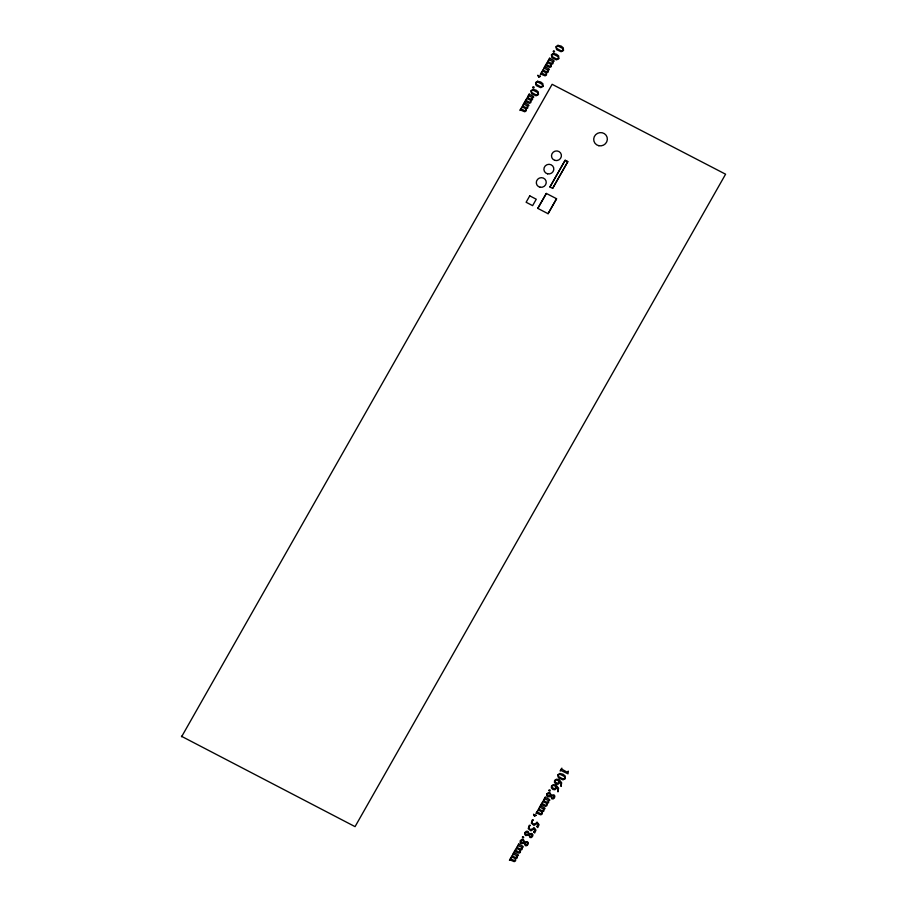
<?xml version="1.0" encoding="UTF-8"?>
<svg xmlns="http://www.w3.org/2000/svg" width="907" height="907" viewBox="0 0 907 907"><rect width="100%" height="100%" fill="white"/><g stroke="black" fill="none" stroke-linecap="round" stroke-linejoin="round"><path stroke-width="1.36" d="M181.604 736.733L552.136 84.306L725.589 174.201L355.056 826.64L181.411 736.246M537.794 208.383L546.297 193.406L556.592 198.746L548.089 213.723L537.794 208.383L546.32 193.497M549.948 186.989L565.129 160.256L567.839 161.661L552.658 188.395L549.948 186.989L565.152 160.335L567.759 161.684L552.624 188.316M548.066 213.644L556.513 198.769M556.547 786.97L556.218 788.637L554.823 789.748L552.805 789.441L551.388 787.9L551.513 785.87L553.372 784.623L556.161 785.088L558.576 788.262C556.841 796.493 559.551 788.285 556.547 786.97M559.63 781.528L559.302 783.194L557.907 784.306L555.889 784.011L554.472 782.469L554.596 780.428L556.456 779.192L559.245 779.646L561.66 782.82C559.925 791.051 562.635 782.854 559.63 781.528M533.792 832.002L534.677 833.034L535.98 830.109L533.951 827.513L532.568 829.032L529.733 829.463L528.713 826.957L530.357 825.347L529.246 825.313L528.259 828.624L530.89 830.812L534.382 828.794L535.062 829.735L533.792 832.002M536.887 826.56L537.76 827.592L539.064 824.667L537.035 822.082L535.652 823.601L532.817 824.021L531.797 821.527L533.441 819.917L532.33 819.883L531.343 823.193L533.974 825.381L537.466 823.363L538.157 824.293L536.887 826.56M568.201 771.301L568.009 773.841L560.821 770.394C558.61 773.331 562.93 765.576 561.637 769.079L567.136 772.186L568.201 771.301M556.104 786.562L555.98 787.911L554.336 788.693L551.83 787.31L551.807 786.108L553.304 785.371L556.104 786.562M559.188 781.12L559.063 782.469L557.42 783.263L554.914 781.868L554.891 780.678L556.388 779.941L559.188 781.12M532.931 87.151L533.214 88.07L534.155 87.775L533.894 86.857L532.931 87.151M553.338 51.223L553.61 52.141L554.562 51.858L554.29 50.939L553.338 51.223M522.455 837.014L522.727 837.932L523.668 837.649L523.407 836.73L522.455 837.014M549.018 790.224L549.291 791.142L550.243 790.859L549.982 789.94L549.018 790.224M540.425 76.347L538.849 77.299L537.851 75.202L538.815 76.732L539.552 75.939L540.425 76.347M536.105 815.348L534.529 816.3L533.543 814.203L534.495 815.733L535.243 814.939L536.105 815.348M523.022 105.212L522.908 105.983L525.232 107.366L527.386 107.377L527.409 105.858L523.827 104.18C521.967 106.368 525.334 100.405 524.507 102.922C526.355 103.693 531.219 105.518 527.806 106.006L527.693 108.137L526.117 108.806L526.071 111.005L524.722 111.776L520.516 110.03C518.634 112.162 522.024 106.164 521.208 108.863L524.87 110.801L525.743 110.257L525.754 108.749L522.999 107.321L521.502 107.57L523.022 105.212M527.829 96.754L527.704 97.525L530.039 98.908L532.182 98.931L532.205 97.4L528.622 95.723C526.774 97.911 530.13 91.947 529.314 94.464C531.162 95.246 536.026 97.06 532.602 97.548L532.5 99.691L530.912 100.36L530.867 102.548L529.518 103.33L525.323 101.584C523.441 103.715 526.831 97.707 526.015 100.405L529.665 102.344L530.55 101.811L530.55 100.303L527.795 98.874L526.298 99.124L527.829 96.754M543.429 69.283L543.304 70.054L545.64 71.438L547.783 71.46L547.805 69.93L544.223 68.252C542.375 70.44 545.731 64.476 544.914 66.993C546.785 67.776 551.615 69.601 548.202 70.077L548.1 72.22L546.513 72.889L546.467 75.088L545.118 75.859L540.923 74.113C539.041 76.245 542.431 70.236 541.615 72.934L545.266 74.884L546.15 74.34L546.15 72.832L543.395 71.404L541.898 71.653L543.429 69.283M548.225 60.837L548.111 61.608L550.436 62.991L552.59 63.002L552.612 61.483L549.018 59.805C547.17 61.993 550.526 56.03 549.71 58.547C551.558 59.318 556.422 61.143 553.009 61.631L552.896 63.762L551.309 64.431L551.275 66.63L549.914 67.401L545.719 65.655C543.837 67.787 547.227 61.789 546.411 64.488L550.073 66.426L550.946 65.882L550.946 64.374L548.191 62.946L546.706 63.195L548.225 60.837M512.546 855.074L512.421 855.845L514.745 857.24L516.899 857.251L516.922 855.72L513.339 854.043C511.48 856.231 514.847 850.267 514.02 852.784C515.868 853.566 520.743 855.392 517.319 855.868L517.217 858.011L515.63 858.68L515.584 860.879L514.235 861.65L510.029 859.904C508.158 862.035 511.548 856.027 510.72 858.725L514.382 860.675L515.267 860.131L515.267 858.623L512.512 857.194L511.015 857.444L512.546 855.074M517.341 846.628L517.228 847.399L519.552 848.782L521.695 848.793L521.718 847.274L518.135 845.596C516.491 847.807 519.654 841.787 518.827 844.338C520.697 845.109 525.527 846.945 522.115 847.421L522.013 849.553L520.425 850.222L520.38 852.421L519.031 853.192L514.836 851.446C512.954 853.578 516.344 847.58 515.527 850.278L519.189 852.217L520.062 851.673L520.062 850.165L517.307 848.737L515.822 848.986L517.341 846.628M527.851 843.317L526.808 845.041L525.765 844.905L524.745 843.057L526.117 842.49L527.851 843.317M532.477 835.166L531.434 836.889L530.391 836.753L529.371 834.905L530.742 834.338L532.477 835.166M539.109 808.296L538.996 809.067L541.32 810.45L543.474 810.461L543.497 808.931L539.903 807.253C538.055 809.441 541.411 803.489 540.595 805.994C542.443 806.777 547.306 808.602 543.894 809.089L543.781 811.221L542.205 811.89L542.159 814.089L540.799 814.86L536.604 813.114C534.722 815.246 538.112 809.237 537.295 811.946L540.957 813.885L541.83 813.341L541.83 811.833L539.087 810.404L537.59 810.654L539.109 808.296M543.917 799.838L543.792 800.609L546.116 801.992L548.27 802.003L548.293 800.484L544.71 798.806C542.862 800.994 546.218 795.031 545.402 797.548C547.25 798.319 552.114 800.144 548.69 800.632L548.588 802.763L547 803.432L546.955 805.631L545.606 806.414L541.411 804.668C539.529 806.799 542.919 800.79 542.103 803.489L545.753 805.427L546.638 804.894L546.638 803.375L543.883 801.947L542.386 802.207L543.917 799.838M554.415 796.527L553.383 798.251L552.34 798.115L551.32 796.267L552.692 795.7L554.415 796.527M520.675 840.857L521.174 842.716L524.189 842.081L523.033 840.358L520.675 840.857M525.3 832.705L525.811 834.565L528.815 833.941L527.67 832.218L525.3 832.705M547.25 794.067L547.749 795.927L550.764 795.292L549.608 793.58L547.25 794.067M520.403 840.642L520.051 842.456L521.026 843.714L524.348 843.261L525.3 845.653L526.672 845.721L527.908 844.598L528.271 842.83L527.398 841.628L524.586 841.911L523.362 839.463L521.729 839.417L520.403 840.642M525.028 832.501L524.688 834.315L525.663 835.562L528.985 835.109L529.926 837.501L531.298 837.569L532.545 836.447L532.897 834.678L532.024 833.476L529.212 833.76L527.999 831.311L526.366 831.266L525.028 832.501M546.978 793.863L546.626 795.677L547.601 796.924L550.923 796.471L551.875 798.863L553.247 798.931L554.483 797.809L554.846 796.04L553.973 794.838L551.161 795.122L549.937 792.673L548.304 792.627L546.978 793.863M529.756 195.844L526.117 202.261L532.624 205.64L536.264 199.223L529.756 195.844M557.952 45.35L556.014 46.574L556.581 49.647L561.116 51.733L563.496 50.509L563.27 47.799L561.161 46.076L557.952 45.35M553.327 53.502L551.388 54.715L551.944 57.787L556.49 59.885L558.859 58.66L558.644 55.951L556.524 54.227L553.327 53.502M537.556 81.267L535.618 82.492L536.173 85.564L540.719 87.65L543.089 86.426L542.874 83.716L540.753 81.993L537.556 81.267M532.931 89.419L530.98 90.643L531.547 93.716L536.094 95.802L538.463 94.577L538.236 91.868L536.128 90.144L532.931 89.419M559.812 773.49L557.873 774.703L558.429 777.775L562.975 779.861L565.344 778.648L565.129 775.927L563.009 774.215L559.812 773.49M558.372 46.223L556.286 46.79L556.535 48.309L561.059 50.803L563.213 50.327L562.419 48.32L558.372 46.223M553.746 54.375L551.649 54.942L551.909 56.461L556.433 58.955L558.587 58.479L557.794 56.472L553.746 54.375M537.964 82.152L535.878 82.707L536.139 84.238L540.663 86.732L542.817 86.256L542.023 84.238L537.964 82.152M533.339 90.292L531.253 90.859L531.513 92.378L536.037 94.884L538.191 94.396L537.398 92.389L533.339 90.292M560.231 774.363L558.134 774.929L558.395 776.449L562.918 778.943L565.072 778.467L564.279 776.449L560.231 774.363M540.198 187.25A5 4.807 -21.9 0 0 546.014 180.912A5 4.807 -21.9 0 0 537.602 179.337A5 4.807 -21.9 0 0 540.198 187.25M598.847 145.721A6.871 6.61 -21.9 0 0 607.1 137.252A6.871 6.61 -21.9 0 0 595.627 134.735A6.871 6.61 -21.9 0 0 598.847 145.721M554.812 160.358A5 4.807 -21.9 0 0 561.342 154.734A5 4.807 -21.9 0 0 553.213 152.183A5 4.807 -21.9 0 0 554.812 160.358M547.601 173.838A5 4.807 -21.9 0 0 553.655 167.727A5 4.807 -21.9 0 0 545.334 165.822A5 4.807 -21.9 0 0 547.601 173.838"/></g></svg>
